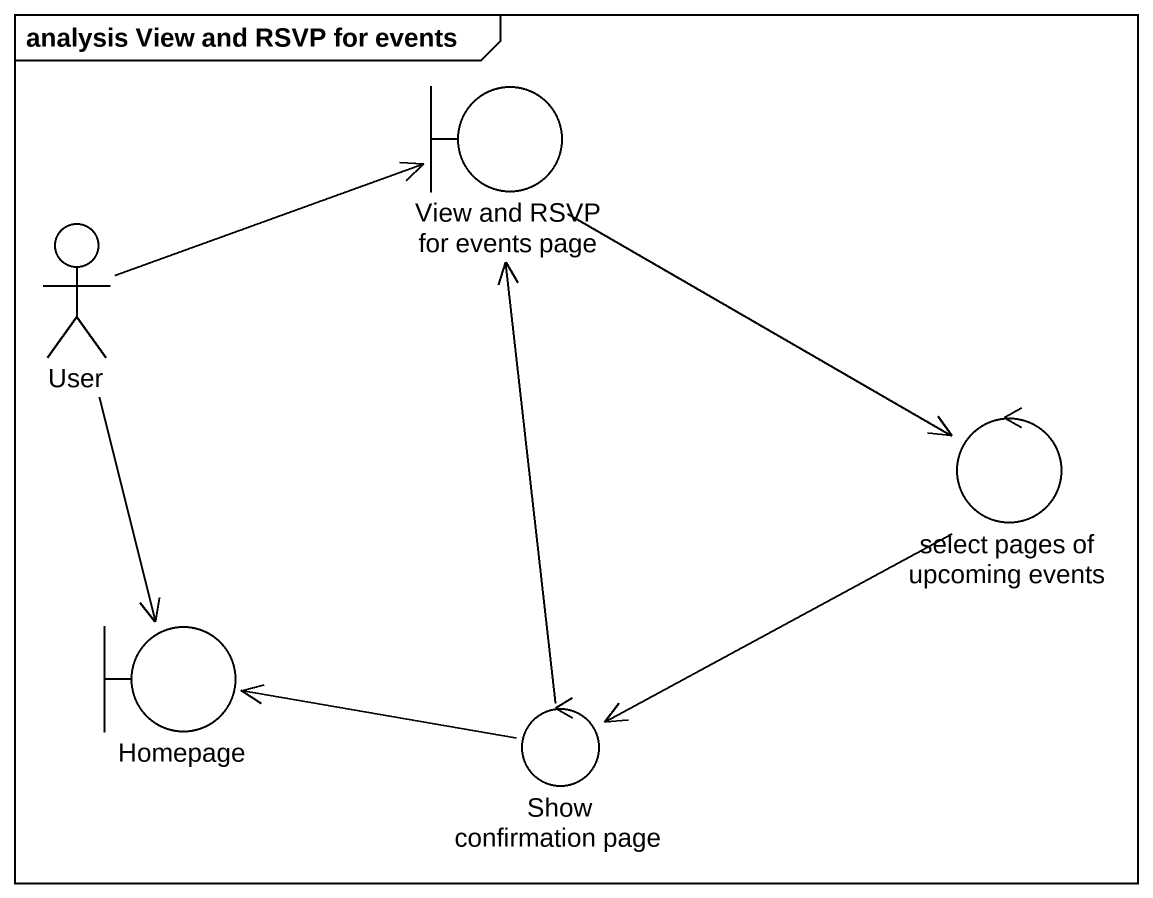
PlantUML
@startuml
mainframe analysis View and RSVP for events
boundary "View and RSVP for events page" as View_and_RSVP_for_events
actor User
control "select pages of upcoming events" as select_pages_of_upcoming
boundary Homepage
control "Show confirmation page" as Show_confirmation_page
View_and_RSVP_for_events --> select_pages_of_upcoming
User -right-> View_and_RSVP_for_events
User --> Homepage
select_pages_of_upcoming --> Show_confirmation_page
Show_confirmation_page -up-> View_and_RSVP_for_events
Show_confirmation_page -left-> Homepage
@enduml
